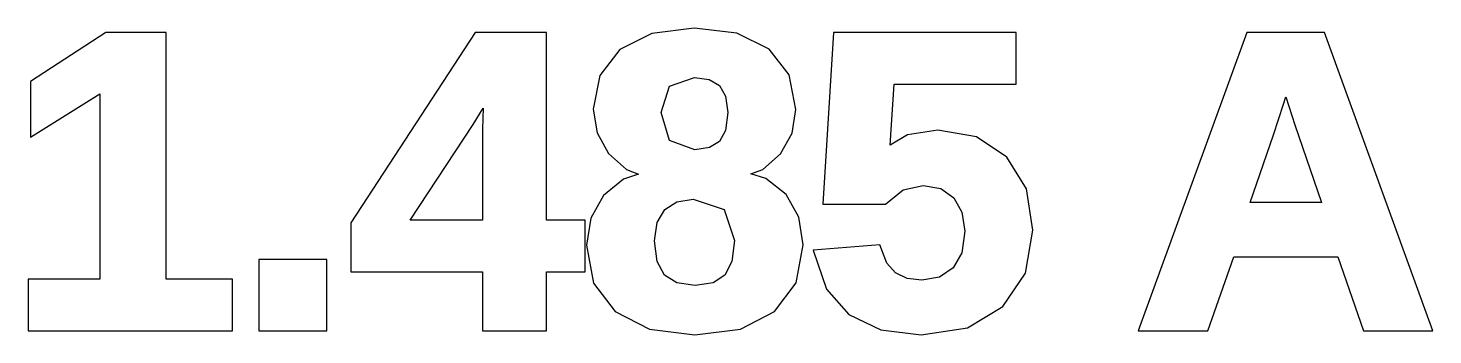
# Model space of a CAD drawing. Header units: metres. Extents: x 3.3 to 24.2, y 1.3 to 19.2.
# Drawn here: x 3.26 to 19.48, y 1.27 to 4.81 of the extents above; entities outside this region: 4.
import ezdxf

# ---------------------------------------------------------------- set-up
doc = ezdxf.new("R2010")
doc.units = ezdxf.units.M

msp = doc.modelspace()

# ---------------------------------------------------------------- linework, layer by layer
for p, q in [((11.6628, 19.224), (11.3834, 18.624)), ((24.0063, 19.224), (11.6628, 19.224)), ((24.2391, 18.624), (24.0063, 19.224)), ((11.3834, 18.624), (24.2391, 18.624)), ((4.1553, 4.76012), (3.28227, 4.19376)), ((4.85144, 4.76012), (4.1553, 4.76012)), ((4.85144, 1.912), (4.85144, 4.76012)), ((8.41777, 4.76012), (6.98262, 2.56281)), ((9.2401, 4.76012), (8.41777, 4.76012)), ((9.2401, 2.59317), (9.2401, 4.76012)), ((10.4587, 4.74913), (10.09, 4.5621)), ((10.9448, 4.81033), (10.4587, 4.74913)), ((11.4397, 4.75072), (10.9448, 4.81033)), ((11.8116, 4.56834), (11.4397, 4.75072)), ((12.5555, 4.76012), (12.433, 2.778)), ((14.6628, 4.76012), (12.5555, 4.76012)), ((14.6628, 4.16405), (14.6628, 4.76012)), ((17.3282, 4.76012), (16.0718, 1.31595)), ((18.2242, 4.76012), (17.3282, 4.76012)), ((19.4758, 1.31595), (18.2242, 4.76012)), ((10.09, 4.5621), (9.85774, 4.26326)), ((12.0441, 4.26939), (11.8116, 4.56834)), ((9.85774, 4.26326), (9.78102, 3.87556)), ((10.6612, 4.13907), (10.95, 4.24115)), ((10.95, 4.24115), (11.1206, 4.21672)), ((12.1207, 3.87067), (12.0441, 4.26939)), ((3.28227, 4.19376), (3.28227, 3.55188)), ((10.5653, 3.83403), (10.6612, 4.13907)), ((11.1206, 4.21672), (11.2379, 4.14586)), ((11.2379, 4.14586), (11.3085, 4.02351)), ((13.2091, 3.46005), (13.2546, 4.16405)), ((13.2546, 4.16405), (14.6628, 4.16405)), ((3.28227, 3.55188), (4.08447, 4.0527)), ((4.08447, 4.0527), (4.08447, 1.912)), ((11.3085, 4.02351), (11.3336, 3.83405)), ((17.6337, 3.57739), (17.7527, 3.93314)), ((17.7527, 3.93314), (17.778, 4.01767)), ((17.778, 4.01767), (17.8806, 3.69286)), ((8.39445, 3.69592), (8.51097, 3.88539)), ((8.50609, 3.77228), (8.50401, 3.63771)), ((8.51097, 3.88539), (8.50609, 3.77228)), ((9.78102, 3.87556), (9.82536, 3.60114)), ((10.6628, 3.51312), (10.5653, 3.83403)), ((11.3336, 3.83405), (11.3086, 3.62978)), ((12.0767, 3.59698), (12.1207, 3.87067)), ((7.66888, 2.59317), (8.39445, 3.69592)), ((8.50401, 3.63771), (8.50401, 2.59317)), ((9.82536, 3.60114), (9.9583, 3.36116)), ((11.3086, 3.62978), (11.2385, 3.50204)), ((11.9445, 3.35857), (12.0767, 3.59698)), ((13.4082, 3.57721), (13.2091, 3.46005)), ((13.7587, 3.63341), (13.4082, 3.57721)), ((14.2066, 3.55602), (13.7587, 3.63341)), ((17.3667, 2.79729), (17.6337, 3.57739)), ((17.8806, 3.69286), (18.188, 2.79729)), ((10.955, 3.40617), (10.6628, 3.51312)), ((11.123, 3.43074), (10.955, 3.40617)), ((11.2385, 3.50204), (11.123, 3.43074)), ((14.5583, 3.32153), (14.2066, 3.55602)), ((9.9583, 3.36116), (10.1635, 3.17812)), ((11.7378, 3.17825), (11.9445, 3.35857)), ((14.7837, 2.95358), (14.5583, 3.32153)), ((10.3021, 3.12331), (10.1306, 3.06557)), ((10.1635, 3.17812), (10.3021, 3.12331)), ((11.6017, 3.12776), (11.7378, 3.17825)), ((11.7743, 3.07249), (11.6017, 3.12776)), ((10.1306, 3.06557), (9.89969, 2.87616)), ((12.0077, 2.88847), (11.7743, 3.07249)), ((13.1541, 2.778), (13.3597, 2.94356)), ((13.3597, 2.94356), (13.5907, 2.993)), ((13.5907, 2.993), (13.7938, 2.95717)), ((13.7938, 2.95717), (13.9435, 2.85165)), ((14.8581, 2.47867), (14.7837, 2.95358)), ((9.89969, 2.87616), (9.75177, 2.61539)), ((10.6061, 2.71436), (10.7448, 2.80524)), ((10.7448, 2.80524), (10.936, 2.83601)), ((10.936, 2.83601), (11.2922, 2.71672)), ((12.1551, 2.62892), (12.0077, 2.88847)), ((12.433, 2.778), (13.1541, 2.778)), ((13.9435, 2.85165), (14.0384, 2.68527)), ((18.188, 2.79729), (17.3667, 2.79729)), ((9.75177, 2.61539), (9.70274, 2.30264)), ((10.5199, 2.56512), (10.6061, 2.71436)), ((11.2922, 2.71672), (11.4114, 2.35757)), ((12.2037, 2.30734), (12.1551, 2.62892)), ((14.0384, 2.68527), (14.071, 2.46465)), ((6.98262, 2.56281), (6.98262, 1.99712)), ((8.50401, 2.59317), (7.66888, 2.59317)), ((9.68633, 2.59317), (9.2401, 2.59317)), ((9.68633, 1.99712), (9.68633, 2.59317)), ((10.4899, 2.35294), (10.5199, 2.56512)), ((14.071, 2.46465), (14.0362, 2.21732)), ((14.7721, 1.98265), (14.8581, 2.47867)), ((9.70274, 2.30264), (9.78517, 1.86726)), ((10.5199, 2.11444), (10.4899, 2.35294)), ((11.4114, 2.35757), (11.3832, 2.11597)), ((12.1223, 1.87019), (12.2037, 2.30734)), ((13.0888, 2.30887), (12.3209, 2.246)), ((13.1715, 2.09805), (13.0888, 2.30887)), ((6.70598, 2.13985), (5.92004, 2.13985)), ((5.92004, 2.13985), (5.92004, 1.31595)), ((6.70598, 1.31595), (6.70598, 2.13985)), ((10.6051, 1.95917), (10.5199, 2.11444)), ((11.3832, 2.11597), (11.3018, 1.95844)), ((12.3209, 2.246), (12.4738, 1.79695)), ((14.0362, 2.21732), (13.9354, 2.04152)), ((16.879, 1.31595), (17.1757, 2.17039)), ((17.1757, 2.17039), (18.3791, 2.17039)), ((18.3791, 2.17039), (18.6758, 1.31595)), ((6.98262, 1.99712), (8.50401, 1.99712)), ((8.50401, 1.99712), (8.50401, 1.31595)), ((9.2401, 1.99712), (9.68633, 1.99712)), ((9.2401, 1.31595), (9.2401, 1.99712)), ((10.7472, 1.87019), (10.6051, 1.95917)), ((11.3018, 1.95844), (11.1656, 1.87007)), ((13.2717, 1.98569), (13.1715, 2.09805)), ((13.4056, 1.92061), (13.2717, 1.98569)), ((13.9354, 2.04152), (13.7802, 1.93484)), ((14.5116, 1.59583), (14.7721, 1.98265)), ((4.08447, 1.912), (3.25616, 1.912)), ((3.25616, 1.912), (3.25616, 1.31595)), ((5.61806, 1.912), (4.85144, 1.912)), ((5.61806, 1.31595), (5.61806, 1.912)), ((9.78517, 1.86726), (10.035, 1.53786)), ((10.9591, 1.83899), (10.7472, 1.87019)), ((11.1656, 1.87007), (10.9591, 1.83899)), ((11.8752, 1.53922), (12.1223, 1.87019)), ((12.4738, 1.79695), (12.7319, 1.5045)), ((13.5745, 1.89833), (13.4056, 1.92061)), ((13.7802, 1.93484), (13.5745, 1.89833)), ((10.035, 1.53786), (10.4318, 1.33467)), ((11.4798, 1.33498), (11.8752, 1.53922)), ((12.7319, 1.5045), (13.1011, 1.32655)), ((14.1011, 1.34917), (14.5116, 1.59583)), ((3.25616, 1.31595), (5.61806, 1.31595)), ((5.92004, 1.31595), (6.70598, 1.31595)), ((8.50401, 1.31595), (9.2401, 1.31595)), ((10.4318, 1.33467), (10.9544, 1.26808)), ((10.9544, 1.26808), (11.4798, 1.33498)), ((13.1011, 1.32655), (13.5692, 1.26801)), ((13.5692, 1.26801), (14.1011, 1.34917)), ((16.0718, 1.31595), (16.879, 1.31595)), ((18.6758, 1.31595), (19.4758, 1.31595))]:
    msp.add_line(p, q)

doc.saveas('drawing.dxf')
